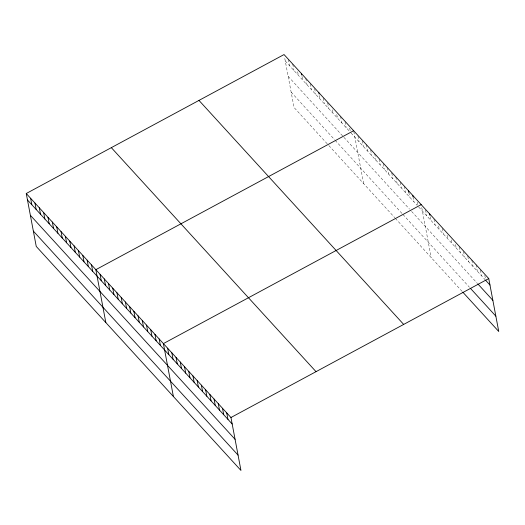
<?xml version="1.0" encoding="UTF-8"?>
<svg xmlns="http://www.w3.org/2000/svg" width="525" height="525" viewBox="0 0 525 525"><rect width="100%" height="100%" fill="white"/><g stroke="black" fill="none" stroke-linecap="round" stroke-linejoin="round"><path stroke-width="0.39" stroke-dasharray="2.62 1.97" d="M285.265 61.005L349.972 131.814M351.061 133.002L417.139 205.314M418.72 207.047L485.218 279.818M288.166 76.342L409.48 209.101M411.593 211.411L477.56 283.605M291.152 92.144L334.648 139.748M335.193 140.339L402.439 213.931M402.97 214.508L469.462 287.28M327.219 143.778L294.046 107.481L284.589 57.422M328.847 145.563L394.787 217.718M395.312 218.295L462.335 291.644M484.798 275.376L485.474 278.959M480.441 270.04L481.523 275.776M476.083 264.705L477.304 271.156M471.863 260.085L473.077 266.536M467.775 256.18L468.858 261.916M463.555 251.56L464.638 257.296M459.329 246.94L460.412 252.676M455.516 244.473L456.192 248.056M451.29 239.853L451.973 243.436M447.07 235.233L447.746 238.816M442.444 228.46L443.527 234.196M438.624 225.986L439.307 229.576M433.998 219.22L435.081 224.956M430.185 216.746L430.861 220.329M425.552 209.98L426.641 215.709M421.739 207.506L431.196 257.572M417.382 202.171L418.058 205.754M413.024 196.836L413.976 201.849M408.804 192.216L409.749 197.229M404.309 186.158L405.53 192.609M400.221 182.26L401.31 187.989M395.863 176.918L397.084 183.369M391.781 173.014L392.864 178.749M387.424 167.678L388.638 174.129M383.335 163.774L384.418 169.509M379.116 159.154L380.198 164.889M374.758 153.818L375.972 160.269M370.67 149.914L371.752 155.649M366.312 144.578L367.533 151.029M362.224 140.674L363.307 146.409M358.004 136.054L359.087 141.789M353.784 131.434L363.648 183.645M349.702 128.107L350.247 130.974M345.083 121.912L346.165 127.647M340.594 116.438L341.814 122.889M336.788 114.542L337.463 118.125M332.437 109.784L333.113 113.367M327.685 102.874L328.768 108.609M323.334 98.116L324.417 103.845M319.39 95.504L320.066 99.087M314.632 88.594L315.715 94.329M310.282 83.829L311.364 89.565M305.799 78.356L307.013 84.807M301.987 76.46L302.669 80.049M297.642 71.702L298.318 75.285M292.747 64.076L293.967 70.527M288.396 59.312L289.616 65.763"/><path stroke-width="0.79" d="M26.25 193.508L230.954 417.519L240.955 470.446L36.251 246.435L26.25 193.508L284.045 54.554L488.749 278.565L498.75 331.492L462.866 292.222M353.647 130.718L95.845 269.673L105.847 322.599M421.201 204.638L163.4 343.593L173.401 396.519M230.954 417.519L488.749 278.565M485.743 280.396L489.969 285.016M478.091 284.183L492.863 300.353M470.518 288.435L495.849 316.155M198.975 100.406L403.679 324.417M111.326 147.65L316.024 371.661M27.471 199.959L232.168 423.97M30.365 215.296L235.069 439.307M33.351 231.098L238.055 455.109M429.64 213.885L429.909 215.316M412.755 195.398L413.024 196.836M408.529 190.778L408.804 192.216M318.846 92.636L319.115 94.067M301.448 73.598L301.717 75.029M226.728 412.899L227.948 419.35M222.508 408.279L223.729 414.73M218.288 403.659L219.502 410.11M214.062 399.039L215.283 405.49M209.843 394.419L211.063 400.87M205.616 389.793L206.837 396.244M201.397 385.173L202.617 391.624M197.177 380.553L198.398 387.004M192.951 375.933L194.171 382.384M188.731 371.313L189.952 377.764M184.511 366.693L185.725 373.144M180.285 362.073L181.506 368.524M176.065 357.453L177.286 363.904M171.846 352.833L173.06 359.284M167.619 348.213L168.84 354.664M159.18 338.973L160.394 345.424M154.954 334.353L156.174 340.804M150.734 329.733L151.955 336.184M146.514 325.113L147.728 331.564M142.288 320.493L143.509 326.944M138.068 315.873L139.289 322.324M133.849 311.253L135.063 317.704M129.623 306.633L130.843 313.084M125.403 302.013L126.623 308.464M121.183 297.393L122.397 303.844M116.957 292.773L118.178 299.224M112.737 288.153L113.958 294.604M108.518 283.533L109.732 289.984M104.291 278.913L105.512 285.364M100.072 274.293L101.292 280.744M91.501 264.908L92.715 271.359M87.15 260.151L88.371 266.602M82.799 255.393L84.02 261.844M78.448 250.628L79.669 257.079M74.097 245.871L75.318 252.322M69.746 241.106L70.967 247.557M65.402 236.348L66.616 242.799M61.051 231.591L62.265 238.042M56.7 226.826L57.921 233.277M52.349 222.068L53.57 228.519M47.998 217.311L49.219 223.762M43.647 212.546L44.868 218.997M39.303 207.788L40.517 214.239M34.952 203.031L36.166 209.482M30.601 198.266L31.822 204.717"/></g></svg>
